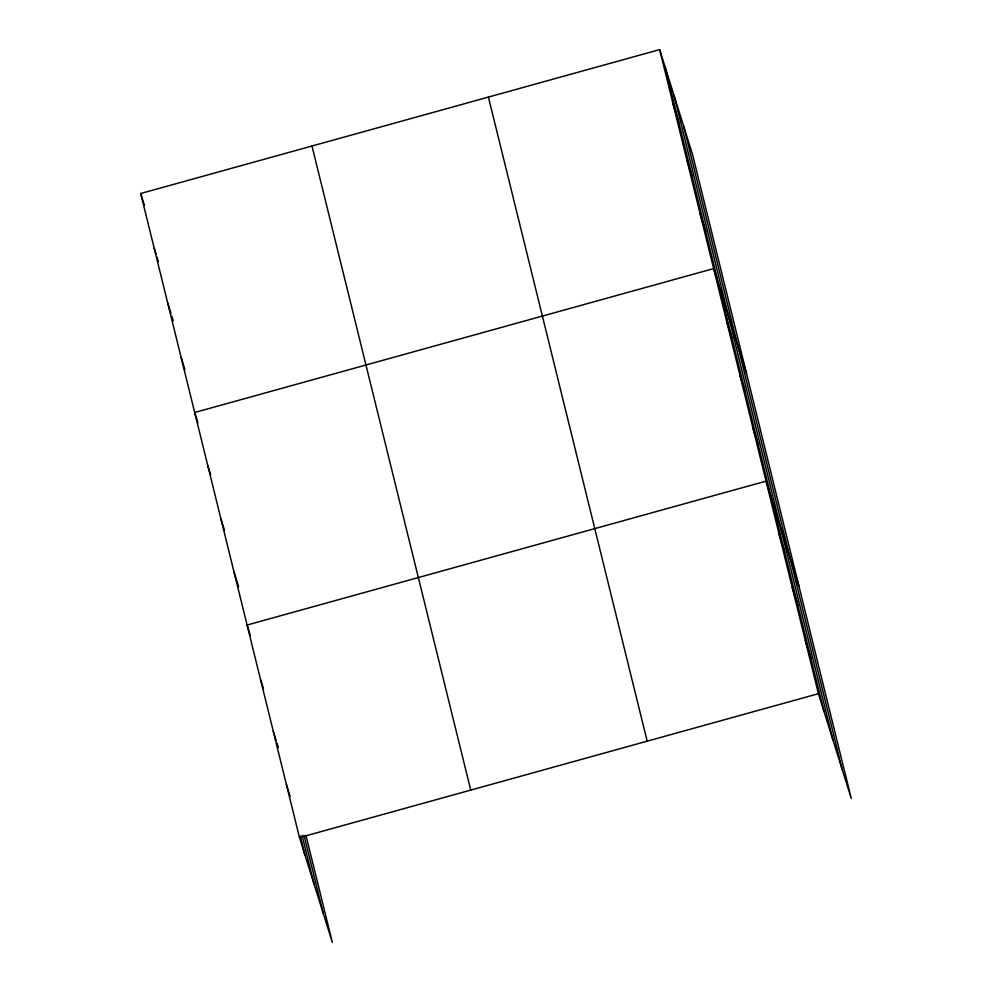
<?xml version="1.0" encoding="UTF-8"?>
<svg xmlns="http://www.w3.org/2000/svg" width="992" height="992" viewBox="0 0 992 992"><rect width="100%" height="100%" fill="white"/><g stroke="black" fill="none" stroke-linecap="round" stroke-linejoin="round"><path stroke-width="1.49" d="M306.131 836.12L332.332 942.4L299.485 837.583L140.715 193.502L659.668 49.6L692.515 154.417L851.285 798.498L818.437 693.693L659.668 49.6M299.485 837.583L818.437 693.693M673.159 104.346L678.726 122.09M686.662 159.092L692.218 176.836M700.154 213.838L705.709 231.582M746.492 373.401L713.645 268.596L194.705 412.486L197.941 422.84M726.752 321.73L732.307 339.462M739.846 374.864L745.401 392.609M752.94 427.998L758.508 445.743M798.882 585.95L766.035 481.145L247.095 625.034L250.331 635.388M779.142 534.279L784.697 552.023M792.236 587.413L797.791 605.157M805.33 640.547L810.898 658.291M140.715 193.502L144.423 205.319M154.219 248.248L156.066 254.163M156.996 257.114L158.385 261.553M167.71 302.994L170.959 313.336M171.876 316.299L173.265 320.738M181.201 357.74L184.909 369.57M207.799 465.62L210.577 474.498M220.894 518.766L224.601 530.584M233.988 571.9L238.626 586.681M260.648 679.656L263.438 688.522M273.284 731.315L276.074 740.181M276.991 743.132L278.38 747.571M286.39 784.449L290.098 796.278M683.513 125.686L842.27 769.767M674.238 96.075L832.995 740.168M665.223 67.344L823.992 711.425M488.411 97.092L647.181 741.173M311.972 146.01L470.741 790.103M304.048 835.438L323.33 913.669M302.039 835.351L314.055 884.058M300.316 836.132L305.04 855.327"/></g></svg>
